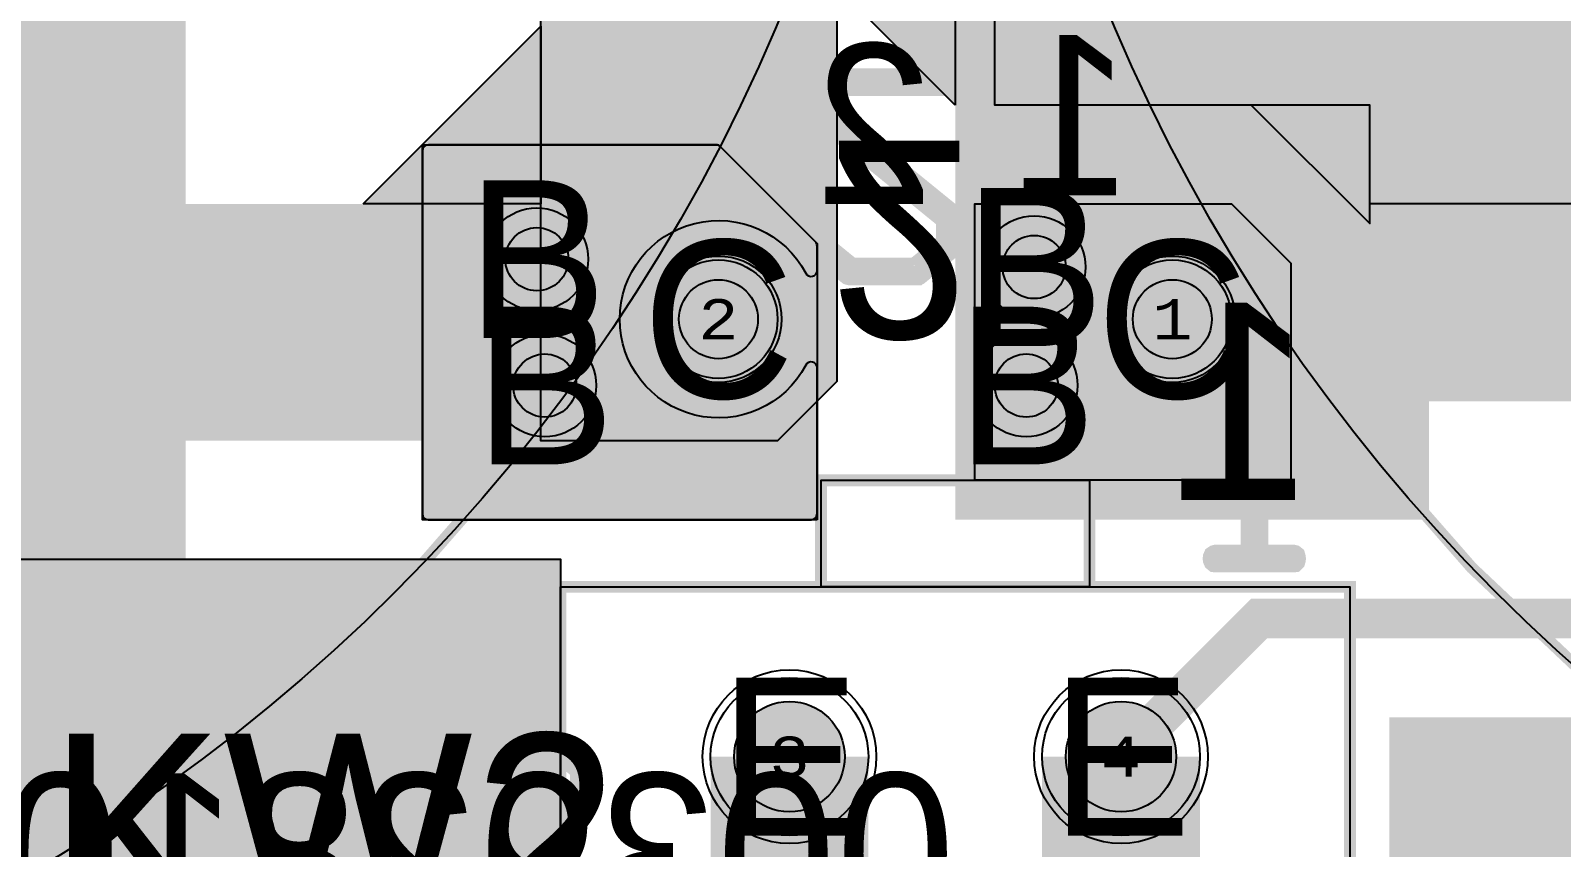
# Model space of a CAD drawing. Extents: x -18 to 179, y -60 to 172.
# Drawn here: x 62.29 to 81.68, y 125.85 to 136.19 of the extents above; entities that cross this region are included whole.
import ezdxf
from ezdxf.enums import TextEntityAlignment as Align

# ---------------------------------------------------------------- set-up
doc = ezdxf.new("R2010")
doc.units = 0
doc.header["$MEASUREMENT"] = 0
for name, color, linetype in [('ASSEMBLY_OUTLINES_BTM', 191, 'CONTINUOUS'), ('ASSEMBLY_PART_NUMBERS_BTM', 191, 'CONTINUOUS'), ('DRILL_DRAWING', 21, 'CONTINUOUS'), ('GENERATED_SILKSCREEN_BTM', 255, 'CONTINUOUS'), ('GENERATED_SILKSCREEN_TOP', 140, 'CONTINUOUS'), ('PART_HOLES_LAYER_BOTTOM', 30, 'CONTINUOUS'), ('PART_HOLES_LAYER_TOP', 30, 'CONTINUOUS'), ('PART_PADS_LAYER_BOTTOM', 230, 'CONTINUOUS'), ('PART_PADS_LAYER_TOP', 150, 'CONTINUOUS'), ('PIN_NUMBERS_BTM', 8, 'CONTINUOUS'), ('PIN_NUMBERS_TOP', 8, 'CONTINUOUS'), ('PLACEMENT_OUTLINES_BTM', 222, 'CONTINUOUS'), ('PLANE_DATA_LAYER_BOTTOM', 230, 'CONTINUOUS'), ('PLANE_DATA_LAYER_TOP', 150, 'CONTINUOUS'), ('PLANE_SHAPES_LAYER_BOTTOM', 230, 'CONTINUOUS'), ('PLANE_SHAPES_LAYER_TOP', 150, 'CONTINUOUS'), ('SILKSCREEN_OUTLINES_BTM', 211, 'CONTINUOUS'), ('SILKSCREEN_REF_DES_TOP', 150, 'CONTINUOUS'), ('SOLDERMASK_PADS_BTM', 102, 'CONTINUOUS'), ('SOLDERMASK_PADS_TOP', 102, 'CONTINUOUS'), ('TRACES_LAYER_TOP', 150, 'CONTINUOUS'), ('VIA_HOLES_LAYER_BOTTOM', 30, 'CONTINUOUS'), ('VIA_HOLES_LAYER_TOP', 30, 'CONTINUOUS'), ('VIA_PADS_LAYER_BOTTOM', 230, 'CONTINUOUS'), ('VIA_PADS_LAYER_TOP', 150, 'CONTINUOUS')]:
    doc.layers.add(name, color=color, linetype=linetype)
doc.styles.add('COURIER_NEW', font='COUR.TTF')
doc.styles.add('VERIBEST_GERBER_0', font='txt')

msp = doc.modelspace()

# ---------------------------------------------------------------- hatches: boundary and pattern name
at = {"layer": 'PART_HOLES_LAYER_BOTTOM'}
h = msp.add_hatch(color=256, dxfattribs=at)
edge = h.paths.add_edge_path()
edge.add_arc((71, 132.54), 0.5, 0, 360)
h = msp.add_hatch(color=256, dxfattribs=at)
edge = h.paths.add_edge_path()
edge.add_arc((76.75, 132.54), 0.5, 0, 360)
h = msp.add_hatch(color=256, dxfattribs=at)
edge = h.paths.add_edge_path()
edge.add_arc((71.9, 127), 0.7, 0, 360)
h = msp.add_hatch(color=256, dxfattribs=at)
edge = h.paths.add_edge_path()
edge.add_arc((76.1, 127), 0.7, 0, 360)
at = {"layer": 'PART_HOLES_LAYER_TOP'}
h = msp.add_hatch(color=256, dxfattribs=at)
edge = h.paths.add_edge_path()
edge.add_arc((71, 132.54), 0.5, 0, 360)
h = msp.add_hatch(color=256, dxfattribs=at)
edge = h.paths.add_edge_path()
edge.add_arc((76.75, 132.54), 0.5, 0, 360)
h = msp.add_hatch(color=256, dxfattribs=at)
edge = h.paths.add_edge_path()
edge.add_arc((71.9, 127), 0.7, 0, 360)
h = msp.add_hatch(color=256, dxfattribs=at)
edge = h.paths.add_edge_path()
edge.add_arc((76.1, 127), 0.7, 0, 360)
at = {"layer": 'PLANE_DATA_LAYER_BOTTOM'}
h = msp.add_hatch(color=256, dxfattribs=at)
h.paths.add_polyline_path([(114.250002, 144.718436), (114.25, 122.5762, -0.414213562), (114.1738, 122.5), (113.000004, 122.5, 0.207684346), (112.999998, 122.499998), (112.000002, 121.500002), (112, 121.499996), (112, 120.500004), (112.000003, 120.499999), (112.999998, 119.500002, 0.207684346), (113.000004, 119.5), (114.1738, 119.5, -0.414213562), (114.25, 119.4238), (114.25, 113.0762, -0.414213562), (114.1738, 113), (108.53156, 113.000002, -0.198913366), (108.477678, 113.02232), (108.02232, 113.477678, -0.198909956), (108.000002, 113.531559), (108.000002, 113.53156), (108, 127.749996), (107.999997, 127.750001), (105.750002, 129.999998, 0.207684346), (105.749996, 130), (83.8262, 130, -0.414213562), (83.75, 130.0762), (83.75, 161.499996), (83.749997, 161.500001), (82.000002, 163.249998, 0.207684346), (81.999996, 163.25), (70.500004, 163.25, 0.207684346), (70.499998, 163.249998), (64.250002, 157.000002), (64.25, 156.999996), (64.25, 119.5762, -0.414213562), (64.1738, 119.5), (47.3262, 119.5, -0.414213562), (47.25, 119.5762), (47.25, 138.6738, -0.414213562), (47.3262, 138.75), (54.499996, 138.75, 0.207684346), (54.500002, 138.750002), (57.499998, 141.749998), (57.5, 141.750004), (57.5, 147.749996), (57.499997, 147.750001), (54.000002, 151.249998, 0.207684346), (53.999996, 151.25), (47.0762, 151.25, -0.414213562), (47, 151.3262), (47, 163.6738, -0.414213562), (47.0762, 163.75), (62.499996, 163.75, 0.207684346), (62.500002, 163.750002), (64.227679, 165.477682, -0.198913366), (64.281561, 165.5), (101.968438, 165.5, -0.198913366), (102.02232, 165.477682), (108.47768, 159.022322, -0.198909956), (108.499998, 158.968441), (108.499998, 158.96844), (108.5, 150.500004), (108.500003, 150.499999), (114.227684, 144.772318, -0.198909956), (114.250002, 144.718437)], flags=0)
h.paths.add_polyline_path([(102.999998, 142.499998), (103, 142.500004), (103, 148.499996), (102.999997, 148.500001), (100.250002, 151.249998, 0.207684346), (100.249996, 151.25), (94.000004, 151.25, 0.207684346), (93.999998, 151.249998), (91.000002, 148.250002), (91, 148.249996), (91, 142.250004), (91.000003, 142.249999), (93.749998, 139.500002, 0.207684346), (93.750004, 139.5), (99.999996, 139.5, 0.207684346), (100.000002, 139.500002)], flags=0)
h.paths.add_polyline_path([(108.5, 121, -1), (111, 121, -1)], flags=0)
h = msp.add_hatch(color=256, dxfattribs=at)
h.paths.add_polyline_path([(80.000002, 140.968436), (80, 130.0762, -0.414213562), (79.9238, 130), (74.0762, 130, -0.414213562), (74, 130.0762), (74, 135.249996), (73.999997, 135.250001), (67.27232, 141.977678, -0.198909956), (67.250002, 142.031559), (67.250002, 156.468441, -0.198909956), (67.27232, 156.522322), (69.977678, 159.22768, -0.198913366), (70.03156, 159.249998), (73.9238, 159.25, -0.414213562), (74, 159.1738), (74, 147.000004), (74.000003, 146.999999), (79.977684, 141.022318, -0.198909956), (80.000002, 140.968437)], flags=0)
h.paths.add_polyline_path([(69.75, 157.46, -1), (72.25, 157.46, -1)], flags=0)
h.paths.add_polyline_path([(75.5, 132.54, -1), (78, 132.54, -1)], flags=0)
msp.add_hatch(color=256, dxfattribs=at).paths.add_polyline_path([(72.25, 133.468437, 0.198909956), (72.227682, 133.522318), (71.022318, 134.727682, 0.198913366), (70.968436, 134.75), (67.3262, 134.75, 0.414213562), (67.25, 134.6738), (67.25, 130.0762, 0.414213562), (67.3262, 130), (72.1738, 130, 0.414213562), (72.25, 130.0762), (72.25, 131.922748, 0.783115701), (72.106357, 131.958214, -0.783128776), (69.75, 132.539999), (69.75, 132.54), (69.75, 132.540001, -0.783128776), (72.106357, 133.121786, 0.783115701), (72.25, 133.157252), (72.25, 133.468436)], flags=0)
for points in [[(76.75, 132.54), (76.75, 133.8662)], [(71, 132.54), (71.64807, 133.69707)], [(71, 132.54), (69.95363, 133.354811)], [(71, 132.54), (70.185189, 131.49363)], [(71, 132.54), (71.911838, 131.577005)], [(76.75, 132.54), (75.4238, 132.54)], [(76.75, 132.54), (78.0762, 132.54)], [(76.75, 132.54), (76.75, 131.2138)]]:
    msp.add_hatch(color=256, dxfattribs=at).paths.add_polyline_path(points, is_closed=False, flags=0)
h = msp.add_hatch(color=256, dxfattribs=at)
h.paths.add_polyline_path([(84.5, 109.0762, -0.414213562), (84.4238, 109), (79.531562, 109, -0.198913366), (79.47768, 109.022318), (75.000002, 113.499998, 0.207684346), (74.999996, 113.5), (67.250004, 113.5, 0.207684346), (67.249998, 113.499998), (66.250002, 112.500002), (66.25, 112.499996), (66.25, 91.899, -0.63705457), (66.124822, 91.840625, 0.622482469), (63.251524, 90.573021, -0.402042963), (63.17539, 90.5), (62.3262, 90.5, -0.414213562), (62.25, 90.5762), (62.25, 96.249996), (62.249997, 96.250001), (59.750002, 98.749998, 0.207684346), (59.749996, 98.75), (54.750004, 98.75, 0.207684346), (54.749998, 98.749998), (52.250002, 96.250002), (52.25, 96.249996), (52.249998, 94.53156), (52.249998, 94.531559, -0.198909956), (52.22768, 94.477678), (51.522322, 93.77232, -0.198913366), (51.46844, 93.750002), (49.03156, 93.750002, -0.198913366), (48.977678, 93.77232), (48.27232, 94.477678, -0.198909956), (48.250002, 94.531559), (48.250002, 97.468441, -0.198909956), (48.27232, 97.522322), (51.477678, 100.72768, -0.198913366), (51.53156, 100.749998), (62.249996, 100.75, 0.207684346), (62.250002, 100.750002), (63.499998, 101.999998), (63.5, 102.000004), (63.5, 112.499996), (63.499997, 112.500001), (62.500002, 113.499998, 0.207684346), (62.499996, 113.5), (42.500004, 113.5, 0.207684346), (42.499998, 113.499998), (39.022321, 110.022318, -0.198913366), (38.968439, 110), (33.281863, 110, -0.496231947), (33.208459, 110.096651, 0.068033136), (33.28, 110.619998), (33.28, 110.62, 1), (29.38, 110.62), (29.38, 110.619998, 0.068033136), (29.451541, 110.096651, -0.496235885), (29.378137, 110), (28.3262, 110, -0.414213562), (28.25, 110.0762), (28.25, 117.6738, -0.414213562), (28.3262, 117.75), (77.499996, 117.75, 0.207684346), (77.500002, 117.750002), (79.262729, 119.512731, -0.433046472), (79.373821, 119.509183, 2.260323396), (79.62086, 121.715365, -0.612080087), (79.5, 121.777106), (79.5, 127.4238, -0.414213562), (79.5762, 127.5), (84.4238, 127.5, -0.414213562), (84.5, 127.4238)], flags=0)
h.paths.add_polyline_path([(33.7, 115, -1), (36.8, 115, -1)], flags=0)
h.paths.add_polyline_path([(48.45, 95.75, -1), (52.05, 95.75, -1)], flags=0)
h.paths.add_polyline_path([(62.49, 95.75, -1), (66.09, 95.75, -1)], flags=0)
at = {"layer": 'PLANE_DATA_LAYER_TOP'}
h = msp.add_hatch(color=256, dxfattribs=at)
h.paths.add_polyline_path([(137.25, 161.1738), (137.249998, 151.28156), (137.249998, 151.281559, -0.198909956), (137.22768, 151.227678), (136.522322, 150.52232, -0.198913366), (136.46844, 150.500002), (74.750004, 150.5, 0.207684346), (74.749998, 150.499998), (72.500002, 148.250002), (72.5, 148.249996), (72.499998, 131.78156), (72.499998, 131.781559, -0.198909956), (72.47768, 131.727678), (71.772322, 131.02232, -0.198913366), (71.71844, 131.000002), (48.750004, 131, 0.207684346), (48.749998, 130.999998), (46.750002, 129.000002), (46.75, 128.999996), (46.749998, 122.531561), (46.749998, 122.53156, -0.198909956), (46.72768, 122.477679), (45.022322, 120.77232, -0.198913366), (44.96844, 120.750002), (33.750004, 120.75, 0.207684346), (33.749998, 120.749998), (23.522321, 110.522318, -0.198913366), (23.468439, 110.5), (23.195727, 110.5, -0.420555122), (23.119545, 110.577846, 0.005400729), (23.12, 110.619968), (23.12, 110.62, 1), (19.22, 110.62), (19.22, 110.61997, 0.005400729), (19.220455, 110.577848, -0.420593724), (19.144273, 110.500002), (18.28156, 110.500002, -0.198913366), (18.227678, 110.52232), (15.52232, 113.227678, -0.198909956), (15.500002, 113.281559), (15.500002, 116.218441, -0.198909956), (15.52232, 116.272322), (15.977678, 116.72768, -0.198913366), (16.03156, 116.749998), (24.499996, 116.75, 0.207684346), (24.500002, 116.750002), (32.477679, 124.727682, -0.198913366), (32.531561, 124.75), (42.499996, 124.75, 0.207684346), (42.500002, 124.750002), (43.499998, 125.749998), (43.5, 125.750004), (43.500002, 132.46844), (43.500002, 132.468441, -0.198909956), (43.52232, 132.522322), (44.977678, 133.97768, -0.198913366), (45.03156, 133.999998), (66.499996, 134, 0.207684346), (66.500002, 134.000002), (68.749998, 136.249998), (68.75, 136.250004), (68.75, 152.1738, -0.414213562), (68.8262, 152.25), (131.999996, 152.25, 0.207684346), (132.000002, 152.250002), (132.999998, 153.249998), (133, 153.250004), (133, 161.1738, -0.414213562), (133.0762, 161.25), (137.1738, 161.25, -0.414213562)], flags=0)
h.paths.add_polyline_path([(15.7, 115, -1), (18.8, 115, -1)], flags=0)
h.paths.add_polyline_path([(69.75, 132.54, -1), (72.25, 132.54, -1)], flags=0)
h.paths.add_polyline_path([(133.2, 159, -1), (137, 159, -1)], flags=0)
h = msp.add_hatch(color=256, dxfattribs=at)
h.paths.add_polyline_path([(139.5, 148.218438), (139.499998, 126.53156), (139.499998, 126.531559, -0.198909956), (139.47768, 126.477678), (138.022322, 125.02232, -0.198913366), (137.96844, 125.000002), (114.428911, 125, -0.796955112), (114.395762, 125.144812, 0.287751527), (114.65, 125.55), (114.65, 126.75, 0.414213562), (114.2, 127.2), (112.8, 127.2, 0.414213562), (112.35, 126.75), (112.35, 125.55, 0.287751527), (112.604238, 125.144812, -0.796955112), (112.571089, 125), (112.250004, 125, 0.207684346), (112.249998, 124.999998), (111.500002, 124.250002), (111.5, 124.249996), (111.5, 119.750004), (111.500003, 119.749999), (112.999998, 118.250002, 0.207684346), (113.000004, 118.25), (116.1738, 118.25, -0.414213562), (116.25, 118.1738), (116.25, 115.626235, -0.549588453), (116.141391, 115.557271, 0.11027068), (115.95, 115.6), (114.75, 115.6, 0.414213562), (114.3, 115.15), (114.3, 112.850002, 0.011312125), (114.300461, 112.829648, -0.011312804), (114.300539, 112.826201), (114.300539, 112.8262, -0.414213562), (114.224339, 112.75), (107.5762, 112.75, -0.414213562), (107.5, 112.8262), (107.5, 125.999996), (107.499997, 126.000001), (102.000002, 131.499998, 0.207684346), (101.999996, 131.5), (79.3262, 131.5, -0.414213562), (79.25, 131.5762), (79.25, 133.749996), (79.249997, 133.750001), (77.750002, 135.249998, 0.207684346), (77.749996, 135.25), (74.5762, 135.25, -0.414213562), (74.5, 135.3262), (74.500002, 147.21844), (74.500002, 147.218441, -0.198909956), (74.52232, 147.272322), (75.977678, 148.72768, -0.198913366), (76.03156, 148.749998), (90.6738, 148.75, -0.414213562), (90.75, 148.6738), (90.75, 141.500004), (90.750003, 141.499999), (93.499998, 138.750002, 0.207684346), (93.500004, 138.75), (99.999996, 138.75, 0.207684346), (100.000002, 138.750002), (102.749998, 141.499998), (102.75, 141.500004), (102.75, 148.6738, -0.414213562), (102.8262, 148.75), (108.5, 148.75), (119.060363, 148.749999, -0.175663176), (119.109193, 148.732298, 0.362508503), (120.390807, 148.732298, -0.175659794), (120.439636, 148.749999), (138.96844, 148.749998, -0.198913366), (139.022322, 148.72768), (139.477682, 148.27232, -0.198909956), (139.5, 148.218439)], flags=0)
h.paths.add_polyline_path([(108.5, 121, -1), (111, 121, -1)], flags=0)
h.paths.add_polyline_path([(127.249998, 135.499998), (127.25, 135.500004), (127.25, 137.999996), (127.249997, 138.000001), (125.750002, 139.499998, 0.207684346), (125.749996, 139.5), (121.000004, 139.5, 0.207684346), (120.999998, 139.499998), (119.500002, 138.000002), (119.5, 137.999996), (119.5, 135.250004), (119.500003, 135.249999), (120.749998, 134.000002, 0.207684346), (120.750004, 134), (125.749996, 134, 0.207684346), (125.750002, 134.000002)], flags=0)
h = msp.add_hatch(color=256, dxfattribs=at)
h.paths.add_polyline_path([(78.25, 130.5762, -0.414213562), (78.1738, 130.5), (74.3262, 130.5, -0.414213562), (74.25, 130.5762), (74.25, 133.9238, -0.414213562), (74.3262, 134), (75.5, 133.999999), (77.46844, 133.999998, -0.198913366), (77.522322, 133.97768), (78.227682, 133.27232, -0.198909956), (78.25, 133.218439)], flags=0)
h.paths.add_polyline_path([(75.5, 132.54, -1), (78, 132.54, -1)], flags=0)
for points in [[(76.75, 132.54), (75.994869, 133.630222)], [(71, 132.54), (70.062235, 133.477765)], [(71, 132.54), (71.937765, 133.477765)], [(76.75, 132.54), (77.922861, 133.159034)], [(71, 132.54), (70.062235, 131.602235)], [(71, 132.54), (71.937765, 131.602235)], [(76.75, 132.54), (75.601535, 131.8768)], [(76.75, 132.54), (77.4132, 131.391535)]]:
    msp.add_hatch(color=256, dxfattribs=at).paths.add_polyline_path(points, is_closed=False, flags=0)
h = msp.add_hatch(color=256, dxfattribs=at)
h.paths.add_polyline_path([(86.5, 102.9238), (86.499998, 94.03156), (86.499998, 94.031559, -0.198909956), (86.47768, 93.977678), (86.272322, 93.77232, -0.198913366), (86.21844, 93.750002), (82.53156, 93.750002, -0.198913366), (82.477678, 93.77232), (77.250002, 98.999998, 0.207684346), (77.249996, 99), (47.750004, 99, 0.207684346), (47.749998, 98.999998), (46.750002, 98.000002), (46.75, 97.999996), (46.749998, 94.03156), (46.749998, 94.031559, -0.198909956), (46.72768, 93.977678), (46.522322, 93.77232, -0.198913366), (46.46844, 93.750002), (39.031562, 93.75, -0.198913366), (38.97768, 93.772318), (34.500002, 98.249998, 0.207684346), (34.499996, 98.25), (19.53156, 98.250002, -0.198913366), (19.477678, 98.27232), (12.750002, 104.999998, 0.207684346), (12.749996, 105), (3.8262, 105, -0.414213562), (3.75, 105.0762), (3.75, 108.1738, -0.414213562), (3.8262, 108.25), (18.218438, 108.25, -0.198913366), (18.27232, 108.227682), (18.999998, 107.500002, 0.207684346), (19.000004, 107.5), (23.5, 107.499999), (36.4238, 107.499998, -0.414213562), (36.5, 107.423798), (36.5, 105.65, 0.414213562), (36.95, 105.2), (39.05, 105.2, 0.414213562), (39.5, 105.65), (39.5, 106.9238, -0.414213562), (39.5762, 107), (40.4238, 107, -0.414213562), (40.5, 106.9238), (40.5, 106.000004), (40.500003, 105.999999), (42.99, 103.51), (43.499998, 103.000002, 0.207684346), (43.500004, 103), (45.499996, 103, 0.207684346), (45.500002, 103.000002), (47.999998, 105.499998), (48, 105.500004), (48.000002, 120.718439, -0.198909956), (48.02232, 120.77232), (48.749998, 121.499998), (48.75, 121.500004), (48.750002, 128.46844), (48.750002, 128.468441, -0.198909956), (48.77232, 128.522322), (49.727678, 129.47768, -0.198913366), (49.78156, 129.499998), (68.9238, 129.5, -0.414213562), (69, 129.4238), (69, 124.3262, -0.414213562), (68.9238, 124.25), (65.000004, 124.25, 0.207684346), (64.999998, 124.249998), (64.250002, 123.500002), (64.25, 123.499996), (64.25, 119.500004), (64.250003, 119.499999), (64.999998, 118.750002, 0.207684346), (65.000004, 118.75), (65.073765, 118.75, -0.549588453), (65.142729, 118.641391, 0.110270202), (65.1, 118.45), (65.1, 117.25, 0.414213562), (65.55, 116.8), (66.95, 116.8, 0.414213562), (67.4, 117.25), (67.4, 118.450001, 0.110269556), (67.357271, 118.64139, -0.110266008), (67.350036, 118.673798), (67.350036, 118.673799, -0.414213562), (67.426236, 118.749999), (68.71844, 118.749998, -0.198913366), (68.772322, 118.72768), (71.249998, 116.250002, 0.207684346), (71.250004, 116.25), (75.4238, 116.25, -0.414213562), (75.5, 116.1738), (75.5, 113.0762, -0.414213562), (75.4238, 113), (52.000004, 113, 0.207684346), (51.999998, 112.999998), (49.750002, 110.750002), (49.75, 110.749996), (49.75, 105.500004), (49.750003, 105.499999), (52.249998, 103.000002, 0.207684346), (52.250004, 103), (62.5738, 103, -0.414213562), (62.65, 102.9238), (62.65, 101.75, 0.414213562), (63.1, 101.3), (65.4, 101.3, 0.414213562), (65.85, 101.75), (65.85, 102.9238, -0.414213562), (65.9262, 103), (71.579649, 103, -0.669857772), (71.63328, 102.869669, 0.200116963), (71.5, 102.55), (71.5, 100.65, 0.414213562), (71.95, 100.2), (74.05, 100.2, 0.414213562), (74.5, 100.65), (74.5, 102.55, 0.200116963), (74.36672, 102.869669, -0.669857772), (74.420351, 103), (78.5738, 103, -0.414213562), (78.65, 102.9238), (78.65, 101.75, 0.414213562), (79.1, 101.3), (81.4, 101.3, 0.414213562), (81.85, 101.75), (81.85, 102.9238, -0.414213562), (81.9262, 103), (83.388571, 103, -0.414213562), (83.464771, 102.9238, -0.059444601), (83.462632, 102.905872, 0.059444266), (83.45, 102.8), (83.45, 100.7, 0.414213562), (83.9, 100.25), (85.8, 100.25, 0.414213562), (86.25, 100.7), (86.25, 102.8, 0.059444266), (86.237368, 102.905872, -0.059444601), (86.235229, 102.9238, -0.414213562), (86.311429, 103), (86.4238, 103, -0.414213562)], flags=0)
h.paths.add_polyline_path([(9.177854, 105.975715, 0.787865658), (11.73, 106.589999), (11.73, 106.590001, 0.787865658), (9.177854, 107.204285, -0.611991571), (9.042146, 107.204285, 0.612002153), (6.637854, 107.204285, -0.611991571), (6.502146, 107.204285, 0.787865658), (3.95, 106.590001), (3.95, 106.589999, 0.787865658), (6.502146, 105.975715, -0.611991571), (6.637854, 105.975715, 0.612002153), (9.042146, 105.975715, -0.611991571)], flags=0)
h.paths.add_polyline_path([(28.999998, 101.749998), (29, 101.750004), (29, 104.249996), (28.999997, 104.250001), (27.500002, 105.749998, 0.207684346), (27.499996, 105.75), (25.000004, 105.75, 0.207684346), (24.999998, 105.749998), (23.500002, 104.250002), (23.5, 104.249996), (23.5, 101.750004), (23.500003, 101.749999), (24.999998, 100.250002, 0.207684346), (25.000004, 100.25), (27.499996, 100.25, 0.207684346), (27.500002, 100.250002)], flags=0)
h.paths.add_polyline_path([(42.99, 95.75, -1), (46.59, 95.75, -1)], flags=0)
h.paths.add_polyline_path([(56.25, 100.075, 0.414213562), (56.6, 100.425), (56.6, 101.125, 0.414213562), (56.25, 101.475), (55.25, 101.475, 0.414213562), (54.9, 101.125), (54.9, 100.425, 0.414213562), (55.25, 100.075)], flags=0)
h.paths.add_polyline_path([(82.49, 95.75, -1), (86.09, 95.75, -1)], flags=0)
at = {"layer": 'PLANE_SHAPES_LAYER_BOTTOM'}
for points in [[(74, 135.25), (67.25, 142), (67.25, 156.5), (70, 159.25), (74, 159.25)], [(72.25, 130), (67.25, 130), (67.25, 134.75), (71, 134.75), (72.25, 133.5)]]:
    msp.add_hatch(color=256, dxfattribs=at).paths.add_polyline_path(points, flags=0)
at = {"layer": 'PLANE_SHAPES_LAYER_TOP'}
for points in [[(72.5, 131.75), (71.75, 131), (68.75, 131), (68.75, 152.25), (72.5, 152.25)], [(139.5, 134), (127.25, 134), (127.25, 139.5), (119.5, 139.5), (119.5, 134), (79.25, 134), (79.25, 135.25), (74.5, 135.25), (74.5, 147.25), (76, 148.75), (90.75, 148.75), (90.75, 138.75), (102.75, 138.75), (102.75, 148.75), (139, 148.75), (139.5, 148.25)], [(66.5, 134), (68.75, 136.25), (68.75, 134)], [(77.75, 135.25), (79.25, 133.75), (79.25, 135.25)], [(78.25, 130.5), (74.25, 130.5), (74.25, 134), (77.5, 134), (78.25, 133.25)], [(69, 124.25), (64.25, 124.25), (64.25, 118.75), (68.75, 118.75), (69, 118.5), (69, 116.25), (59.75, 116.25), (59.75, 129.5), (69, 129.5)]]:
    msp.add_hatch(color=256, dxfattribs=at).paths.add_polyline_path(points, flags=0)
at = {"layer": 'VIA_HOLES_LAYER_BOTTOM'}
h = msp.add_hatch(color=256, dxfattribs=at)
edge = h.paths.add_edge_path()
edge.add_arc((68.7, 133.3), 0.4, 0, 360)
h = msp.add_hatch(color=256, dxfattribs=at)
edge = h.paths.add_edge_path()
edge.add_arc((75, 133.2), 0.4, 0, 360)
h = msp.add_hatch(color=256, dxfattribs=at)
edge = h.paths.add_edge_path()
edge.add_arc((68.8, 131.7), 0.4, 0, 360)
h = msp.add_hatch(color=256, dxfattribs=at)
edge = h.paths.add_edge_path()
edge.add_arc((74.9, 131.7), 0.4, 0, 360)
at = {"layer": 'VIA_HOLES_LAYER_TOP'}
h = msp.add_hatch(color=256, dxfattribs=at)
edge = h.paths.add_edge_path()
edge.add_arc((68.7, 133.3), 0.4, 0, 360)
h = msp.add_hatch(color=256, dxfattribs=at)
edge = h.paths.add_edge_path()
edge.add_arc((75, 133.2), 0.4, 0, 360)
h = msp.add_hatch(color=256, dxfattribs=at)
edge = h.paths.add_edge_path()
edge.add_arc((68.8, 131.7), 0.4, 0, 360)
h = msp.add_hatch(color=256, dxfattribs=at)
edge = h.paths.add_edge_path()
edge.add_arc((74.9, 131.7), 0.4, 0, 360)

# ---------------------------------------------------------------- linework, layer by layer
at = {"layer": 'ASSEMBLY_OUTLINES_BTM'}
for points in [[(72.3, 129.15), (72.3, 130.5), (75.7, 130.5), (75.7, 129.15)], [(69, 119.35), (69, 129.15), (79, 129.15), (79, 119.35)]]:
    msp.add_lwpolyline(points, close=True, dxfattribs=at)
for centre in [(51, 145), (96.75, 145)]:
    msp.add_circle(centre, 22.5, dxfattribs=at)
at = {"layer": 'GENERATED_SILKSCREEN_BTM', "const_width": 0.15}
for points in [[(73.500005, 145, -0.154151503), (69.418977, 132.077481, 0.00000355), (69.418972, 132.07749, 1.056511905), (31.274926, 155.824566, 0.000004138), (31.274914, 155.824566, -0.775982006), (73.500005, 145)], [(119.250005, 145, -0.301696762), (105.485907, 124.265147, 0.000004483), (105.485912, 124.265159, 1.199961182), (81.227729, 161.288305, 0.000003714), (81.227719, 161.288309, -0.659507056), (119.250005, 145)], [(87.482307, 124.497315, -0.513644349), (80.313902, 160.365705, 0.000003932), (80.313905, 160.365694, 0.51364417), (87.482305, 124.497327, 0.000004195), (87.482307, 124.497315)], [(68.613453, 130.999411, -0.386448), (38.74687, 126.129095, 0.000003932), (38.746879, 126.129102, 0.386447878), (68.613442, 130.999414, 0.000003932), (68.613453, 130.999411)]]:
    msp.add_lwpolyline(points, format="xyb", dxfattribs=at)
at = {"layer": 'GENERATED_SILKSCREEN_BTM', "const_width": 0.25}
for points in [[(73.54375, 133.1025), (73.96375, 133.445), (73.97125, 133.455), (73.97375, 133.4675), (73.97875, 133.475), (73.98125, 133.485), (73.98125, 133.8275), (73.97875, 133.835), (73.97375, 133.8525), (73.97125, 133.865), (73.96375, 133.87), (72.29875, 135.2225), (72.29875, 135.49), (73.93125, 135.49), (73.94875, 135.495), (73.96375, 135.505), (73.97125, 135.5225), (73.97375, 135.5425), (73.97125, 135.56), (73.96375, 135.5775), (73.94875, 135.5875), (73.93125, 135.5925), (72.24625, 135.5925), (72.22625, 135.5875), (72.21375, 135.575), (72.20125, 135.56), (72.19625, 135.5425), (72.19625, 135.2), (72.19875, 135.19), (72.20375, 135.175), (72.20875, 135.1675), (72.21375, 135.1625), (72.21875, 135.1575), (73.88125, 133.8025), (73.88125, 133.51), (73.49125, 133.195), (72.68375, 133.195), (72.27625, 133.5275), (72.25875, 133.5325), (72.24125, 133.53), (72.22625, 133.52), (72.21625, 133.5075), (72.20625, 133.49), (72.20375, 133.4725), (72.20375, 133.465), (72.20625, 133.4575), (72.21875, 133.445), (72.63875, 133.1025), (72.64875, 133.1), (72.65625, 133.0975), (72.65875, 133.095), (72.66875, 133.0925), (73.51125, 133.0925), (73.52125, 133.095), (73.52375, 133.095), (73.52625, 133.0975), (73.53375, 133.1), (73.54375, 133.1025)], [(78.2775, 129.56), (78.2975, 129.555), (78.31, 129.545), (78.315, 129.5275), (78.3175, 129.5075), (78.315, 129.49), (78.31, 129.4725), (78.2975, 129.46), (78.2775, 129.4575), (77.3025, 129.4575), (77.285, 129.46), (77.27, 129.4725), (77.2625, 129.49), (77.26, 129.5075), (77.2625, 129.5275), (77.27, 129.545), (77.285, 129.555), (77.3025, 129.56), (77.7425, 129.56), (77.7425, 131.9075), (77.745, 131.925), (77.7525, 131.9375), (77.765, 131.945), (77.7825, 131.9475), (77.795, 131.95), (77.8075, 131.95), (77.8175, 131.945), (77.8275, 131.935), (78.315, 131.25), (78.32, 131.24), (78.3225, 131.2325), (78.3225, 131.215), (78.315, 131.2), (78.3025, 131.1875), (78.2875, 131.1775), (78.27, 131.1725), (78.26, 131.1725), (78.2525, 131.175), (78.24, 131.19), (77.84, 131.75), (77.84, 129.56), (78.2775, 129.56)]]:
    msp.add_lwpolyline(points, dxfattribs=at)
at = {"layer": 'GENERATED_SILKSCREEN_BTM', "const_width": 0.15}
for points in [[(72.3, 129.15), (72.3, 130.5), (75.7, 130.5), (75.7, 129.15)], [(69, 119.35), (69, 129.15), (79, 129.15), (79, 119.35)]]:
    msp.add_lwpolyline(points, close=True, dxfattribs=at)
at = {"layer": 'GENERATED_SILKSCREEN_TOP', "const_width": 0.25}
for points in [[(64.60375, 127.155), (64.61375, 127.17), (64.61625, 127.1875), (64.61375, 127.2075), (64.60375, 127.2225), (64.59125, 127.235), (64.57375, 127.2425), (64.56625, 127.245), (64.55625, 127.245), (64.54875, 127.2425), (64.54125, 127.2375), (62.93875, 125.9325), (62.93875, 127.1975), (62.93375, 127.215), (62.92125, 127.23), (62.90375, 127.2375), (62.88375, 127.24), (62.86625, 127.2375), (62.85125, 127.23), (62.83875, 127.215), (62.83375, 127.1975), (62.83375, 124.7975)], [(64.61125, 124.8325), (63.42875, 126.205), (64.60375, 127.155)], [(66.98375, 124.7975), (66.98375, 127.1975), (66.97875, 127.215), (66.96625, 127.23), (66.95125, 127.2375), (66.93375, 127.24), (66.91625, 127.2375), (66.89875, 127.23), (66.88625, 127.215), (66.88375, 127.1975), (66.88375, 124.98), (66.13625, 126.1975), (66.12625, 126.205), (66.11375, 126.21), (66.10375, 126.2125), (66.09125, 126.2125), (66.07875, 126.2125), (66.06875, 126.21), (66.05875, 126.205), (66.04625, 126.1975), (65.30125, 124.98), (65.30125, 127.1975), (65.29625, 127.215), (65.28375, 127.23), (65.26625, 127.2375), (65.24625, 127.24), (65.22875, 127.2375), (65.21375, 127.23), (65.20125, 127.215), (65.19625, 127.1975), (65.19625, 124.805)], [(67.58375, 125.1825), (69.24625, 126.5375), (69.24625, 126.83), (68.85625, 127.145), (68.04875, 127.145), (67.64125, 126.8125), (67.62375, 126.8075), (67.60625, 126.81), (67.59125, 126.8175), (67.58125, 126.8325), (67.57125, 126.8475), (67.56875, 126.865), (67.56875, 126.875), (67.57125, 126.8825), (67.58375, 126.895), (68.00375, 127.2375), (68.01375, 127.24), (68.02125, 127.2425), (68.02375, 127.245), (68.03375, 127.2475), (68.87625, 127.2475), (68.88625, 127.245), (68.88875, 127.245), (68.89125, 127.2425), (68.89875, 127.24), (68.90875, 127.2375)], [(68.90875, 127.2375), (69.32875, 126.895), (69.33625, 126.8825), (69.33875, 126.8725), (69.34375, 126.865), (69.34625, 126.855), (69.34625, 126.5125), (69.34375, 126.5025), (69.33875, 126.4875), (69.33625, 126.475), (69.32875, 126.47), (67.66375, 125.1175)], [(62.93875, 124.7975), (62.93875, 125.8025), (63.35375, 126.1375), (64.53625, 124.765)], [(65.29375, 124.7725), (66.09125, 126.0675), (66.89125, 124.7725)]]:
    msp.add_lwpolyline(points, dxfattribs=at)
at = {"layer": 'PART_HOLES_LAYER_BOTTOM'}
for centre, radius in [((71, 132.54), 0.5), ((76.75, 132.54), 0.5), ((71.9, 127), 0.7), ((76.1, 127), 0.7)]:
    msp.add_circle(centre, radius, dxfattribs=at)
at = {"layer": 'PART_HOLES_LAYER_TOP'}
for centre, radius in [((71, 132.54), 0.5), ((76.75, 132.54), 0.5), ((71.9, 127), 0.7), ((76.1, 127), 0.7)]:
    msp.add_circle(centre, radius, dxfattribs=at)
at = {"layer": 'PART_PADS_LAYER_BOTTOM'}
for centre, radius in [((71, 132.54), 0.75), ((76.75, 132.54), 0.75), ((71.9, 127), 1), ((76.1, 127), 1)]:
    msp.add_circle(centre, radius, dxfattribs=at)
at = {"layer": 'PART_PADS_LAYER_TOP'}
for centre, radius in [((71, 132.54), 0.75), ((76.75, 132.54), 0.75), ((71.9, 127), 1), ((76.1, 127), 1)]:
    msp.add_circle(centre, radius, dxfattribs=at)
at = {"layer": 'PLACEMENT_OUTLINES_BTM'}
msp.add_lwpolyline([(69, 119.35), (69, 129.15), (79, 129.15), (79, 119.35)], close=True, dxfattribs=at)
for centre in [(51, 145), (96.75, 145)]:
    msp.add_circle(centre, 22.5, dxfattribs=at)
at = {"layer": 'PLANE_DATA_LAYER_BOTTOM'}
msp.add_lwpolyline([(72.25, 133.468437, 0.198909956), (72.227682, 133.522318), (71.022318, 134.727682, 0.198913366), (70.968436, 134.75), (67.3262, 134.75, 0.414213562), (67.25, 134.6738), (67.25, 130.0762, 0.414213562), (67.3262, 130), (72.1738, 130, 0.414213562), (72.25, 130.0762), (72.25, 131.922748, 0.783115701), (72.106357, 131.958214, -0.783128776), (69.75, 132.539999), (69.75, 132.54), (69.75, 132.540001, -0.783128776), (72.106357, 133.121786, 0.783115701), (72.25, 133.157252), (72.25, 133.468436)], format="xyb", close=True, dxfattribs=at)
at = {"layer": 'PLANE_DATA_LAYER_BOTTOM', "const_width": 0.5}
for points in [[(76.75, 132.54), (76.75, 133.8662)], [(71, 132.54), (71.64807, 133.69707)], [(71, 132.54), (69.95363, 133.354811)], [(71, 132.54), (70.185189, 131.49363)], [(71, 132.54), (71.911838, 131.577005)], [(76.75, 132.54), (75.4238, 132.54)], [(76.75, 132.54), (78.0762, 132.54)], [(76.75, 132.54), (76.75, 131.2138)]]:
    msp.add_lwpolyline(points, dxfattribs=at)
at = {"layer": 'PLANE_DATA_LAYER_TOP', "const_width": 0.5}
for points in [[(76.75, 132.54), (75.994869, 133.630222)], [(71, 132.54), (70.062235, 133.477765)], [(71, 132.54), (71.937765, 133.477765)], [(76.75, 132.54), (77.922861, 133.159034)], [(71, 132.54), (70.062235, 131.602235)], [(71, 132.54), (71.937765, 131.602235)], [(76.75, 132.54), (75.601535, 131.8768)], [(76.75, 132.54), (77.4132, 131.391535)]]:
    msp.add_lwpolyline(points, dxfattribs=at)
at = {"layer": 'PLANE_SHAPES_LAYER_BOTTOM'}
for points in [[(74, 135.25), (67.25, 142), (67.25, 156.5), (70, 159.25), (74, 159.25)], [(72.25, 130), (67.25, 130), (67.25, 134.75), (71, 134.75), (72.25, 133.5)]]:
    msp.add_lwpolyline(points, close=True, dxfattribs=at)
for points in [[(74, 130), (80, 130), (74, 141), (80, 141)], [(47.25, 119.5), (64.25, 119.5), (47.25, 138.75), (64.25, 138.75)], [(79.5, 109), (84.5, 109), (79.5, 127.5), (84.5, 127.5)]]:
    msp.add_solid(points, dxfattribs=at)
at = {"layer": 'PLANE_SHAPES_LAYER_TOP'}
for points in [[(72.5, 131.75), (71.75, 131), (68.75, 131), (68.75, 152.25), (72.5, 152.25)], [(139.5, 134), (127.25, 134), (127.25, 139.5), (119.5, 139.5), (119.5, 134), (79.25, 134), (79.25, 135.25), (74.5, 135.25), (74.5, 147.25), (76, 148.75), (90.75, 148.75), (90.75, 138.75), (102.75, 138.75), (102.75, 148.75), (139, 148.75), (139.5, 148.25)], [(66.5, 134), (68.75, 136.25), (68.75, 134)], [(77.75, 135.25), (79.25, 133.75), (79.25, 135.25)], [(78.25, 130.5), (74.25, 130.5), (74.25, 134), (77.5, 134), (78.25, 133.25)], [(69, 124.25), (64.25, 124.25), (64.25, 118.75), (68.75, 118.75), (69, 118.5), (69, 116.25), (59.75, 116.25), (59.75, 129.5), (69, 129.5)]]:
    msp.add_lwpolyline(points, close=True, dxfattribs=at)
for points in [[(45, 131), (68.75, 131), (45, 134), (68.75, 134)], [(79.25, 131.5), (139.5, 131.5), (79.25, 134), (139.5, 134)], [(79.25, 131.5), (139.5, 131.5), (79.25, 131.75), (139.5, 131.75)]]:
    msp.add_solid(points, dxfattribs=at)
at = {"layer": 'SILKSCREEN_OUTLINES_BTM'}
for points in [[(72.3, 129.15), (72.3, 130.5), (75.7, 130.5), (75.7, 129.15)], [(69, 119.35), (69, 129.15), (79, 129.15), (79, 119.35)]]:
    msp.add_lwpolyline(points, close=True, dxfattribs=at)
for centre in [(51, 145), (96.75, 145)]:
    msp.add_circle(centre, 22.5, dxfattribs=at)
at = {"layer": 'SOLDERMASK_PADS_BTM'}
for centre, radius in [((71, 132.54), 0.8), ((76.75, 132.54), 0.8), ((71.9, 127), 1.1), ((76.1, 127), 1.1)]:
    msp.add_circle(centre, radius, dxfattribs=at)
at = {"layer": 'SOLDERMASK_PADS_TOP'}
for centre, radius in [((71, 132.54), 0.8), ((76.75, 132.54), 0.8), ((71.9, 127), 1.1), ((76.1, 127), 1.1)]:
    msp.add_circle(centre, radius, dxfattribs=at)
at = {"layer": 'TRACES_LAYER_TOP'}
for points, const_width in [([(84.55, 128.75), (77.85, 128.75), (76.1, 127)], 0.5), ([(71.9, 127), (71.9, 121.5)], 2), ([(76.1, 127), (76.1, 121.5)], 2)]:
    msp.add_lwpolyline(points, dxfattribs=dict(at, const_width=const_width))
at = {"layer": 'VIA_HOLES_LAYER_BOTTOM'}
for centre in [(68.7, 133.3), (75, 133.2), (68.8, 131.7), (74.9, 131.7)]:
    msp.add_circle(centre, 0.4, dxfattribs=at)
at = {"layer": 'VIA_HOLES_LAYER_TOP'}
for centre in [(68.7, 133.3), (75, 133.2), (68.8, 131.7), (74.9, 131.7)]:
    msp.add_circle(centre, 0.4, dxfattribs=at)
at = {"layer": 'VIA_PADS_LAYER_BOTTOM'}
for centre in [(68.7, 133.3), (75, 133.2), (68.8, 131.7), (74.9, 131.7)]:
    msp.add_circle(centre, 0.65, dxfattribs=at)
at = {"layer": 'VIA_PADS_LAYER_TOP'}
for centre in [(68.7, 133.3), (75, 133.2), (68.8, 131.7), (74.9, 131.7)]:
    msp.add_circle(centre, 0.65, dxfattribs=at)

# ---------------------------------------------------------------- texts
at = {"layer": 'ASSEMBLY_OUTLINES_BTM', "style": 'VERIBEST_GERBER_0', "text_generation_flag": 2}
for s, p in [('1', (76.242701, 136.13862)), ('2', (73.726959, 136.028444))]:
    msp.add_text(s, height=2.03, dxfattribs=at).set_placement(p, align=Align.TOP_LEFT)
at = {"layer": 'ASSEMBLY_PART_NUMBERS_BTM', "style": 'VERIBEST_GERBER_0', "text_generation_flag": 2}
msp.add_text('0039281043', height=2.032, dxfattribs=at).set_placement((74, 126.79), align=Align.TOP_LEFT)
at = {"layer": 'DRILL_DRAWING', "style": 'VERIBEST_GERBER_0'}
for s, p in [('B', (68.7, 133.3)), ('B', (75, 133.2)), ('C', (71, 132.54)), ('C', (76.75, 132.54)), ('B', (68.8, 131.7)), ('B', (74.9, 131.7)), ('E', (71.9, 127)), ('E', (76.1, 127))]:
    msp.add_text(s, height=2, dxfattribs=at).set_placement(p, align=Align.MIDDLE_CENTER)
at = {"layer": 'PIN_NUMBERS_BTM', "style": 'COURIER_NEW'}
for s, p in [('2', (71, 132.54)), ('1', (76.75, 132.54)), ('3', (71.9, 127)), ('4', (76.1, 127))]:
    msp.add_text(s, height=0.508, dxfattribs=at).set_placement(p, align=Align.MIDDLE_CENTER)
at = {"layer": 'PIN_NUMBERS_TOP', "style": 'COURIER_NEW'}
for s, p in [('2', (71, 132.54)), ('1', (76.75, 132.54)), ('3', (71.9, 127)), ('4', (76.1, 127))]:
    msp.add_text(s, height=0.508, dxfattribs=at).set_placement(p, align=Align.MIDDLE_CENTER)
at = {"layer": 'SILKSCREEN_OUTLINES_BTM', "style": 'VERIBEST_GERBER_0', "text_generation_flag": 2}
msp.add_text('2', height=2.5, rotation=180, dxfattribs=at).set_placement((74.22, 135.55), align=Align.BOTTOM_RIGHT)
msp.add_text('1', height=2.5, dxfattribs=at).set_placement((76.7, 129.5), align=Align.BOTTOM_RIGHT)
at = {"layer": 'SILKSCREEN_REF_DES_TOP', "style": 'VERIBEST_GERBER_0'}
msp.add_text('KW2', height=2.5, dxfattribs=at).set_placement((62.5, 127.29), align=Align.TOP_LEFT)

doc.saveas('drawing.dxf')
